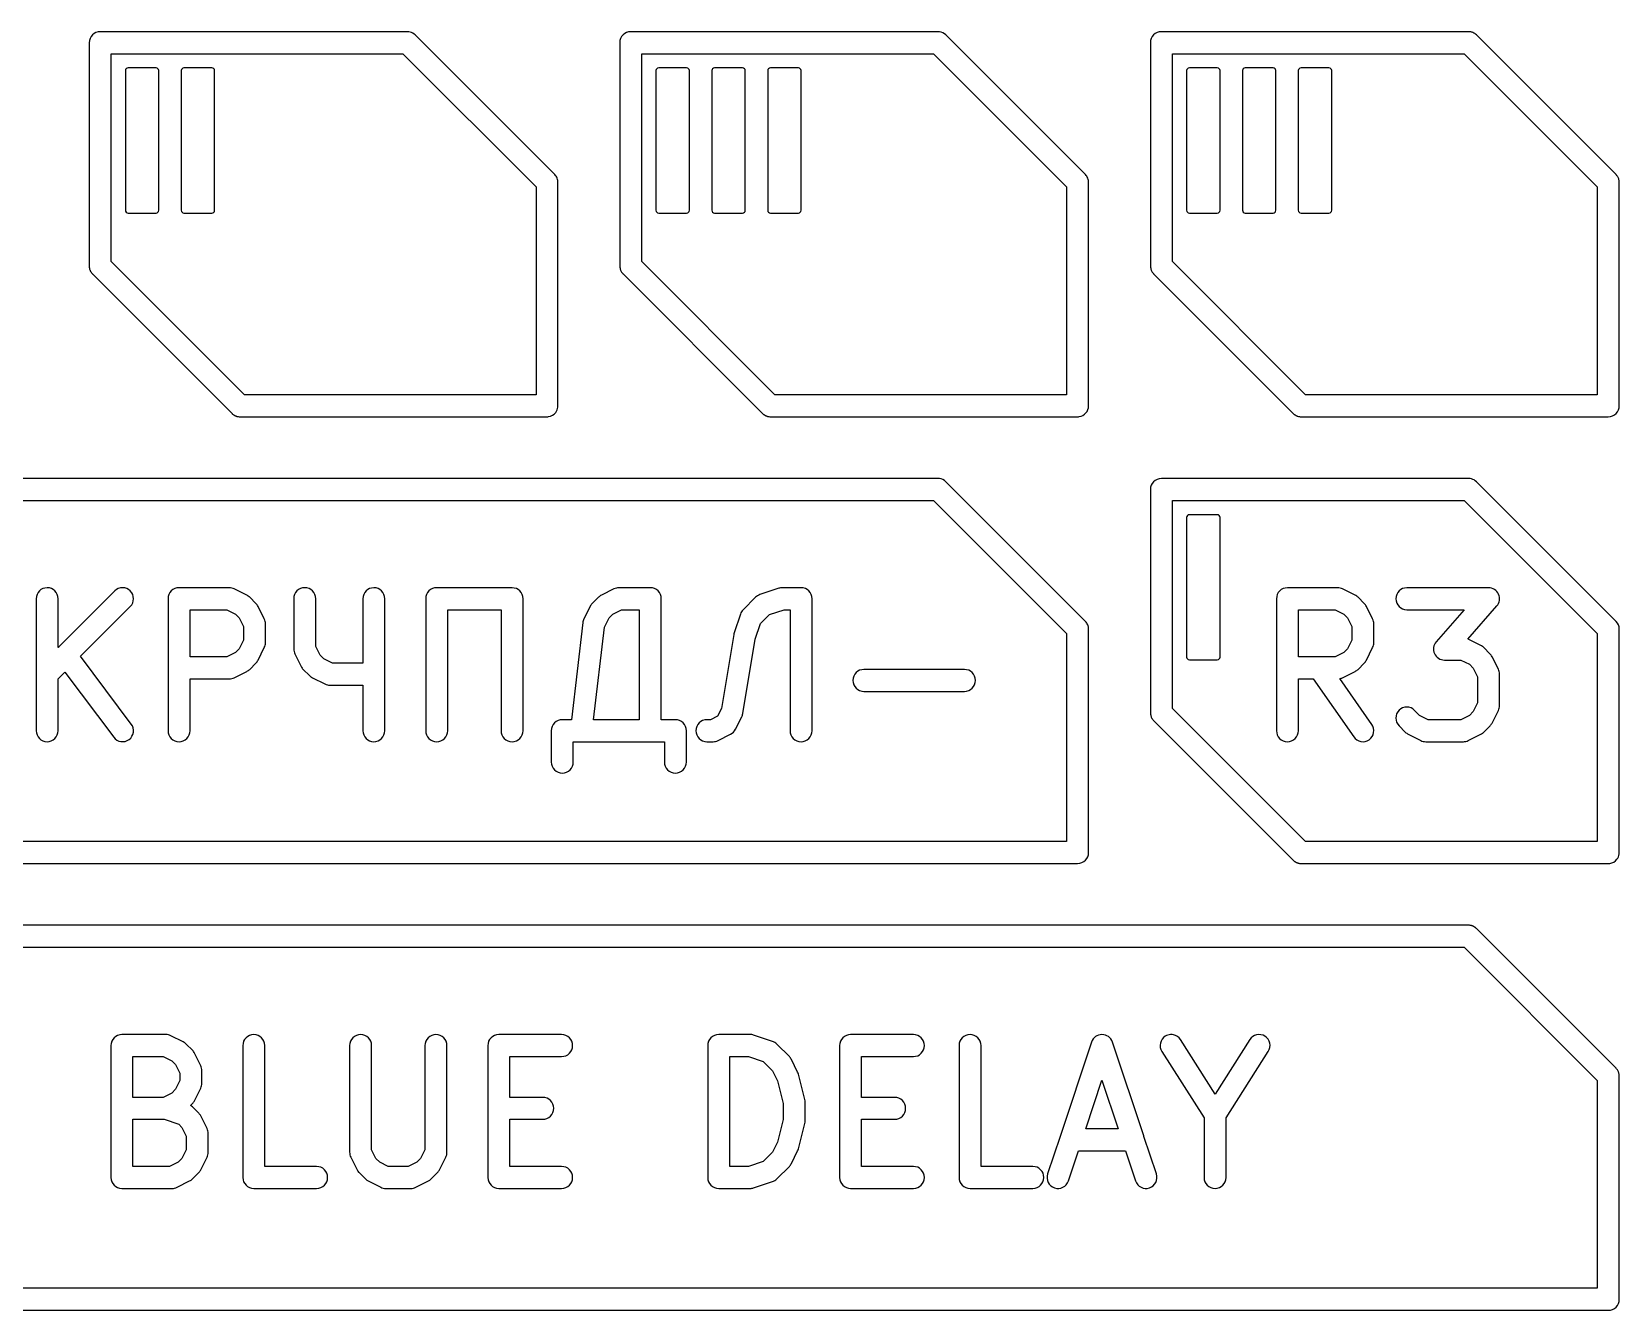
# Model space of a CAD drawing. Header units: millimetres. Extents: x 3 to 62, y 3 to 113.
# Drawn here: x 25.84 to 61.93, y 2.8 to 31.88 of the extents above; entities that cross this region are included whole.
import ezdxf

# ---------------------------------------------------------------- set-up
doc = ezdxf.new("R2010")
doc.units = ezdxf.units.MM
doc.layers.add('Layer_1', color=7, linetype='CONTINUOUS')

msp = doc.modelspace()

# ---------------------------------------------------------------- linework, layer by layer
at = {"layer": 'Layer_1', "color": 7}
for points in [[(34.375331, 31.877388), (27.390763, 31.877388), (27.390763, 31.877388)], [(37.727571, 28.629528), (34.552575, 31.804524)], [(46.440739, 31.877388), (39.456144, 31.877388), (39.455642, 31.877388), (39.455642, 31.877388)], [(49.79245, 28.629528), (46.617454, 31.804524)], [(58.505618, 31.877388), (51.521023, 31.877388), (51.520521, 31.877388), (51.520521, 31.877388)], [(58.538691, 31.875319), (58.538161, 31.875319)], [(58.570732, 31.86912), (58.570202, 31.86912)], [(58.601741, 31.858266), (58.601212, 31.858782)], [(61.857858, 28.62901), (61.857355, 28.629528), (58.682862, 31.804006), (58.682359, 31.804524)], [(27.140653, 31.627272), (27.140653, 26.547485)], [(39.205531, 31.627272), (39.205531, 26.547485)], [(51.27041, 31.627272), (51.27041, 26.547485)], [(28.660629, 31.055244), (28.025524, 31.055244)], [(29.930839, 31.055244), (29.295734, 31.055244)], [(40.725508, 31.055244), (40.090932, 31.055244)], [(41.995718, 31.055244), (41.360613, 31.055244)], [(43.265928, 31.055244), (42.630823, 31.055244)], [(52.790916, 31.055244), (52.155811, 31.055244)], [(54.060597, 31.055244), (53.425492, 31.055244)], [(55.330807, 31.055244), (54.695702, 31.055244)], [(27.963506, 30.992715), (27.963506, 27.817719)], [(28.72315, 27.817719), (28.72315, 30.992715)], [(29.233213, 30.992715), (29.233213, 27.817719)], [(29.99336, 27.817719), (29.99336, 30.992715)], [(40.028411, 30.992715), (40.028411, 27.817719)], [(40.788055, 27.817719), (40.788055, 30.992715)], [(41.298092, 30.992715), (41.298092, 27.817719)], [(42.058239, 27.817719), (42.058239, 30.992715)], [(42.568302, 30.992715), (42.568302, 27.817719)], [(43.328449, 27.817719), (43.328449, 30.992715)], [(52.09329, 30.992715), (52.09329, 27.817719)], [(52.853437, 27.817719), (52.853437, 30.992715)], [(53.363474, 30.992715), (53.363474, 27.817719)], [(54.123118, 27.817719), (54.123118, 30.992715)], [(54.633181, 30.992715), (54.633181, 27.817719)], [(55.393328, 27.817719), (55.393328, 30.992715)], [(61.88421, 28.597487), (61.879554, 28.604205), (61.879051, 28.604724)], [(37.800437, 23.372489), (37.800437, 28.43574)], [(49.865316, 23.372489), (49.865316, 28.435224)], [(61.930724, 23.372489), (61.930724, 28.446593)], [(28.025524, 27.75519), (28.660629, 27.75519)], [(29.295734, 27.75519), (29.930839, 27.75519)], [(40.090932, 27.75519), (40.725508, 27.75519)], [(41.360613, 27.75519), (41.995718, 27.75519)], [(42.630823, 27.75519), (43.265928, 27.75519)], [(52.155811, 27.75519), (52.790916, 27.75519)], [(53.425492, 27.75519), (54.060597, 27.75519)], [(54.695702, 27.75519), (55.330807, 27.75519)], [(27.149939, 26.480823), (27.150469, 26.479273)], [(27.173196, 26.425531), (27.17526, 26.421914)], [(27.192326, 26.396591), (27.192828, 26.39504)], [(27.214021, 26.370754), (30.381794, 23.202992), (30.389017, 23.195758), (30.395738, 23.189556)], [(39.214818, 26.480823), (39.215348, 26.479273)], [(39.238075, 26.425531), (39.240139, 26.421914)], [(39.257205, 26.396591), (39.257707, 26.39504)], [(39.2789, 26.370754), (42.446673, 23.202992), (42.453896, 23.195758), (42.460617, 23.189556)], [(51.279697, 26.480823), (51.280226, 26.479273)], [(51.302954, 26.425531), (51.305018, 26.421914)], [(51.322084, 26.396591), (51.322586, 26.39504)], [(51.339123, 26.375922), (51.343779, 26.370754)], [(51.351029, 26.363518), (54.518775, 23.195758), (54.525496, 23.189556)], [(30.565759, 23.122376), (37.550327, 23.122376)], [(42.630638, 23.122376), (49.615735, 23.122376)], [(54.695517, 23.122376), (61.680614, 23.122376)], [(46.440739, 21.717298), (46.44021, 21.717298), (15.325884, 21.717298), (15.325355, 21.717298), (15.325355, 21.717298)], [(58.505618, 21.717298), (51.521023, 21.717298), (51.520521, 21.717298), (51.520521, 21.717298)], [(49.79245, 18.468919), (49.79245, 18.469435), (46.617454, 21.643915), (46.617454, 21.644431)], [(51.27041, 21.467701), (51.27041, 16.387395)], [(61.857355, 18.469435), (58.682359, 21.644431)], [(52.09329, 20.832625), (52.09329, 17.657629)], [(52.790916, 20.895153), (52.155811, 20.895153)], [(52.853437, 17.657629), (52.853437, 20.832625)], [(27.722523, 19.159833), (26.445593, 17.88291)], [(30.328216, 19.23272), (29.185138, 19.232723)], [(30.725091, 19.063739), (30.439844, 19.206368)], [(32.042661, 19.232696), (32.042158, 19.232696), (32.042158, 19.232696)], [(36.756763, 19.232723), (35.042159, 19.232723)], [(39.07324, 19.206341), (38.787464, 19.063715)], [(39.89903, 19.232696), (39.184841, 19.232696), (39.184841, 19.232696)], [(42.820476, 19.220314), (42.391561, 19.077169)], [(43.328026, 19.232712), (42.899031, 19.232723)], [(55.529059, 19.232696), (54.385981, 19.232696), (54.385981, 19.232696)], [(55.926436, 19.063715), (55.640687, 19.206341)], [(58.958002, 19.2328), (57.100709, 19.232723)], [(25.935027, 18.983099), (25.935027, 17.280881)], [(26.434745, 17.872573), (26.434745, 18.983099)], [(28.099237, 16.133149), (26.94375, 17.67362), (28.07598, 18.806366)], [(28.935028, 18.983129), (28.935028, 17.411648), (28.935028, 15.982797)], [(30.93337, 18.874089), (30.790205, 19.016715)], [(31.123024, 18.523204), (30.980387, 18.808975)], [(31.792022, 18.983099), (31.792022, 17.840019)], [(33.363512, 18.983099), (33.363512, 17.51859), (32.67311, 17.51859), (32.476233, 17.616777), (32.390958, 17.70256), (32.292771, 17.898928), (32.292771, 18.983099)], [(33.86323, 15.982771), (33.86323, 17.261759), (33.863733, 17.268477), (33.86323, 17.275714), (33.86323, 18.983099)], [(34.792022, 18.983129), (34.792022, 15.982797)], [(37.006371, 15.982797), (37.006371, 18.983129)], [(38.532697, 18.808951), (38.389558, 18.52318)], [(38.72235, 19.016688), (38.579211, 18.873546)], [(40.470556, 16.232884), (40.14914, 16.232884), (40.14914, 18.983099)], [(42.293903, 19.016709), (42.008127, 18.731455)], [(43.578136, 15.982786), (43.578136, 18.983118)], [(54.136374, 18.983099), (54.136374, 17.411622), (54.136374, 15.982771)], [(56.13469, 18.873546), (55.992079, 19.016688)], [(56.32384, 18.52318), (56.181203, 18.808951)], [(58.487732, 18.066465), (59.146094, 18.818357)], [(31.149482, 17.982671), (31.149482, 18.411584)], [(35.29227, 15.982797), (35.29227, 18.733013), (36.506653, 18.733013), (36.506653, 15.982797)], [(38.365269, 18.440498), (38.105342, 16.232884), (37.899153, 16.232884)], [(41.94767, 18.63327), (41.805033, 18.204874)], [(42.00302, 16.370361), (42.285701, 18.065346), (42.40352, 18.419329), (42.606084, 18.621899), (42.939935, 18.733002), (43.077889, 18.733002), (43.077889, 15.982786)], [(56.350722, 17.982645), (56.350722, 18.411558)], [(57.100709, 18.733013), (58.407087, 18.733013), (57.769918, 18.004894)], [(41.795773, 18.166633), (41.516214, 16.489735), (41.427341, 16.311967), (41.2692, 16.232902), (41.184983, 16.232902)], [(49.863252, 18.324227), (49.86275, 18.326809)], [(49.865316, 13.212399), (49.865316, 18.279785)], [(58.783827, 17.920674), (58.498051, 18.063819)], [(61.930724, 13.212399), (61.930724, 18.292705)], [(30.980387, 17.585278), (31.123024, 17.871049)], [(31.818903, 17.728397), (31.96154, 17.442626)], [(56.181203, 17.585255), (56.32384, 17.871025)], [(58.991551, 17.73154), (58.848941, 17.874166)], [(30.439844, 17.187888), (30.72562, 17.33103)], [(30.790205, 17.377541), (30.93337, 17.520167)], [(32.008556, 17.377515), (32.151696, 17.234373)], [(47.042427, 17.375475), (44.756271, 17.375475)], [(52.155811, 17.5951), (52.790916, 17.5951)], [(55.641189, 17.187861), (55.926965, 17.331006)], [(55.99155, 17.377515), (56.13469, 17.520141)], [(57.958037, 17.589932), (58.327527, 17.589932), (58.5239, 17.491748), (58.609678, 17.406481), (58.707865, 17.209594), (58.707865, 16.613248), (58.609678, 16.41688), (58.5239, 16.331097), (58.327527, 16.23291), (57.588547, 16.23291), (57.39167, 16.331097), (57.277979, 16.445301)], [(59.181733, 17.380655), (59.038594, 17.66591)], [(25.935027, 17.256076), (25.935027, 15.982771)], [(26.434745, 15.982771), (26.434745, 17.164607), (26.586669, 17.316536), (27.699267, 15.832908)], [(29.435249, 15.982797), (29.435249, 17.161535), (30.328216, 17.161535)], [(32.21681, 17.187861), (32.502057, 17.045235)], [(32.613684, 17.01888), (33.363512, 17.01888), (33.363512, 15.982771)], [(54.636091, 15.982771), (54.636091, 17.161506), (54.969916, 17.161506), (55.895454, 15.839626)], [(56.30524, 16.126431), (55.577636, 17.166158)], [(59.208191, 16.554352), (59.208191, 17.26852)], [(44.756271, 16.875765), (47.042427, 16.875765)], [(41.83763, 16.013793), (41.980266, 16.299564)], [(51.279697, 16.320733), (51.280226, 16.319183)], [(51.302954, 16.26544), (51.305018, 16.261821)], [(59.038594, 16.156959), (59.181733, 16.44273)], [(37.649043, 15.982771), (37.649043, 15.268603)], [(40.720666, 15.268603), (40.720666, 15.982771)], [(41.439723, 15.759029), (41.725499, 15.902171)], [(51.322084, 16.2365), (51.322586, 16.23495)], [(51.339123, 16.216347), (51.343779, 16.210661)], [(51.351029, 16.203427), (54.511552, 13.042902), (54.518775, 13.035665), (54.525496, 13.029466)], [(56.923994, 16.091848), (57.066604, 15.949221)], [(57.131718, 15.902194), (57.417494, 15.759052)], [(58.498051, 15.759052), (58.783827, 15.902194)], [(58.848941, 15.948705), (58.99208, 16.091848)], [(38.149263, 15.268603), (38.149263, 15.732655), (39.89903, 15.732655), (39.899533, 15.732655), (40.220445, 15.732655), (40.220445, 15.268603)], [(41.184983, 15.732676), (41.328122, 15.732676)], [(57.529624, 15.7327), (58.386423, 15.7327)], [(18.500351, 12.962286), (18.50551, 12.962286), (49.615735, 12.962286)], [(54.695517, 12.962286), (61.680614, 12.962286)], [(58.505618, 11.557723), (3.261005, 11.557723), (3.260476, 11.557723), (3.260476, 11.557723)], [(58.602773, 11.538086), (58.594491, 11.541187)], [(61.850106, 8.316581), (58.692175, 11.474522), (58.690112, 11.477107)], [(28.883355, 9.073148), (27.883416, 9.073151)], [(29.281261, 8.903651), (28.995485, 9.046796)], [(33.312633, 9.073151), (33.312527, 9.073151)], [(37.883119, 9.073122), (36.454794, 9.073122), (36.454794, 9.073122)], [(42.169364, 9.073148), (41.455175, 9.073151)], [(42.676808, 8.917611), (42.248421, 9.060237)], [(45.883659, 9.073122), (44.454805, 9.073122), (44.454805, 9.073122)], [(27.633306, 8.823036), (27.633306, 7.394703), (27.633306, 5.822707)], [(29.489012, 8.714001), (29.345872, 8.857143)], [(30.633624, 8.823036), (30.633624, 5.822707)], [(32.312086, 6.07282), (31.133342, 6.07282), (31.133342, 8.823036)], [(33.062417, 8.823036), (33.062417, 6.394248)], [(34.776624, 8.823036), (34.776624, 6.453676), (34.677934, 6.256789), (34.592659, 6.171006), (34.396286, 6.07282), (33.942579, 6.07282), (33.746205, 6.171006), (33.660427, 6.256789), (33.562241, 6.453676), (33.562241, 8.823036)], [(35.276871, 6.394248), (35.276871, 8.823036)], [(36.204684, 8.823009), (36.204684, 7.394674), (36.204684, 5.82268)], [(41.205065, 8.823036), (41.205065, 5.822707)], [(43.06077, 8.571377), (42.774994, 8.857148)], [(44.204695, 8.823009), (44.204695, 7.394674), (44.204695, 5.82268)], [(46.919449, 8.823036), (46.919449, 5.822707)], [(48.597884, 6.07282), (47.419167, 6.07282), (47.419167, 8.823036)], [(49.931991, 8.902074), (49.216267, 6.753888), (48.932052, 5.901743)], [(51.118487, 6.765773), (50.406388, 8.902074)], [(51.529834, 8.688651), (52.490482, 7.178668), (52.490482, 5.82268)], [(53.529685, 8.957367), (52.740592, 7.716618), (51.9515, 8.957367)], [(52.990703, 5.82268), (52.990703, 7.178668), (53.951377, 8.688651)], [(29.678665, 8.363116), (29.536028, 8.648887)], [(37.454733, 7.644271), (36.704905, 7.644271), (36.704905, 8.572896), (37.883119, 8.572896)], [(43.249894, 8.220495), (43.107284, 8.506266)], [(45.454744, 7.644271), (44.704916, 7.644271), (44.704916, 8.572896), (45.883659, 8.572896)], [(29.705123, 7.965726), (29.705123, 8.251497)], [(43.411581, 7.597797), (43.268944, 8.169336)], [(61.92194, 8.199276), (61.921411, 8.200826)], [(61.930724, 3.052308), (61.930724, 8.132611)], [(29.536028, 7.568335), (29.678665, 7.854106)], [(29.442498, 7.457232), (29.489012, 7.503221)], [(29.631622, 7.285663), (29.489012, 7.428292)], [(29.821804, 6.934781), (29.678665, 7.220549)], [(43.419254, 7.108937), (43.419254, 7.537334)], [(37.883119, 6.072793), (36.704905, 6.072793), (36.704905, 7.144561), (37.454733, 7.144561)], [(43.268944, 6.476417), (43.411581, 7.047959)], [(45.883659, 6.072793), (44.704916, 6.072793), (44.704916, 7.144561), (45.454744, 7.144561)], [(29.848263, 6.394246), (29.848263, 6.823158)], [(51.406327, 5.901743), (51.123646, 6.750271), (51.122614, 6.753888)], [(29.678665, 5.996853), (29.821804, 6.282623)], [(33.088875, 6.282626), (33.231512, 5.996855)], [(35.107352, 5.996855), (35.249989, 6.282626)], [(43.107284, 6.139489), (43.249894, 6.425257)], [(49.40645, 5.743615), (49.635367, 6.429877), (50.703012, 6.429877), (50.931929, 5.743615)], [(29.489012, 5.789115), (29.632151, 5.932257)], [(33.278528, 5.931744), (33.421165, 5.789118)], [(34.917726, 5.789118), (35.060336, 5.93226)], [(42.774994, 5.789123), (43.06077, 6.074894)], [(27.883416, 5.57311), (29.026494, 5.57311)], [(29.138122, 5.599462), (29.423898, 5.742088)], [(30.883761, 5.57311), (32.312086, 5.57311)], [(33.486279, 5.742091), (33.772055, 5.599465)], [(33.883656, 5.573112), (34.455208, 5.573112)], [(34.566836, 5.599465), (34.852612, 5.742091)], [(36.454794, 5.573083), (37.883119, 5.573083)], [(41.455175, 5.57311), (42.169364, 5.57311)], [(42.248421, 5.585519), (42.676808, 5.728661)], [(44.454805, 5.573083), (45.883659, 5.573083)], [(47.16903, 5.57311), (48.597884, 5.57311)], [(6.448383, 2.802711), (61.680614, 2.802711)]]:
    msp.add_lwpolyline(points, dxfattribs=at)
for points in [[(27.640344, 31.377675), (34.271455, 31.377675), (37.300746, 28.348409), (37.300746, 23.622605), (30.669105, 23.622605), (27.640344, 26.651355), (27.640344, 31.377675)], [(39.705752, 31.377675), (46.336864, 31.377675), (49.365625, 28.348925), (49.365625, 23.622605), (42.733984, 23.622605), (39.705752, 26.650839), (39.705752, 31.377675)], [(51.770631, 31.377675), (58.401743, 31.377675), (61.430503, 28.348925), (61.430503, 23.622605), (54.798863, 23.622605), (51.770631, 26.650839), (51.770631, 31.377675)], [(15.575465, 21.217585), (46.337393, 21.217585), (49.365625, 18.18935), (49.365625, 13.462514), (18.604226, 13.462514), (15.575465, 16.491265), (15.575465, 21.217585)], [(51.770631, 21.217585), (58.402272, 21.217585), (61.430503, 18.18935), (61.430503, 13.462514), (54.798863, 13.462514), (51.770631, 16.490749), (51.770631, 21.217585)], [(27.899265, 19.233212)], [(29.435249, 18.733013), (30.268791, 18.733013), (30.465694, 18.634829), (30.550942, 18.549046), (30.649129, 18.352675), (30.649129, 18.042099), (30.550942, 17.845213), (30.465694, 17.759948), (30.268791, 17.661245), (29.435249, 17.661245)], [(39.243764, 18.732986), (39.64892, 18.732986), (39.64892, 16.232884), (38.609188, 16.232884), (38.856705, 18.338694), (38.961612, 18.549019), (39.04739, 18.6348), (39.243764, 18.732986)], [(54.636091, 18.732986), (55.470136, 18.732986), (55.667039, 18.6348), (55.752288, 18.549019), (55.850474, 18.352648), (55.850474, 18.042073), (55.752288, 17.845186), (55.667039, 17.759919), (55.470136, 17.661219), (55.111521, 17.661219), (55.089798, 17.661219), (54.636091, 17.661219), (54.636091, 18.732986)], [(3.510586, 11.057495), (58.402272, 11.057495), (61.430503, 8.02926), (61.430503, 3.302421), (6.539347, 3.302421), (3.510586, 6.331174), (3.510586, 11.057495)], [(30.883761, 9.073151)], [(47.16903, 9.073151)], [(50.16919, 9.072606)], [(51.729806, 9.072606)], [(28.133527, 8.572923), (28.824459, 8.572923), (29.021335, 8.474738), (29.10661, 8.388955), (29.204797, 8.192584), (29.204797, 8.024638), (29.10661, 7.828267), (29.021335, 7.742484), (28.824459, 7.6443), (28.133527, 7.6443)], [(41.704782, 8.572923), (42.128539, 8.572923), (42.462866, 8.461819), (42.678369, 8.246329), (42.790499, 8.021537), (42.919166, 7.506322), (42.919166, 7.13942), (42.790499, 6.624208), (42.678369, 6.399416), (42.462866, 6.184442), (42.128539, 6.07282), (41.704782, 6.07282)], [(50.16919, 8.032361), (50.536589, 6.930103), (49.801763, 6.930103), (50.16919, 8.032361)], [(28.133527, 7.144587), (28.843059, 7.144587), (29.177386, 7.032967), (29.249749, 6.96062), (29.347936, 6.763733), (29.347936, 6.453676), (29.249749, 6.256789), (29.163972, 6.171006), (28.967598, 6.07282), (28.133527, 6.07282)]]:
    msp.add_lwpolyline(points, close=True, dxfattribs=at)
for points in [[(27.213874, 31.804163), (27.166962, 31.757251), (27.140622, 31.693616), (27.140653, 31.627272)], [(27.390763, 31.877388), (27.324419, 31.877417), (27.260785, 31.851075), (27.213874, 31.804163)], [(34.440445, 31.86912), (34.419198, 31.874725), (34.397304, 31.877505), (34.375331, 31.877388)], [(34.552575, 31.804524), (34.521515, 31.835524), (34.482843, 31.857802), (34.440445, 31.86912)], [(39.278753, 31.804163), (39.231841, 31.757251), (39.205501, 31.693616), (39.205531, 31.627272)], [(39.455642, 31.877388), (39.389298, 31.877417), (39.325664, 31.851075), (39.278753, 31.804163)], [(46.473283, 31.875319), (46.462491, 31.876716), (46.45162, 31.877407), (46.440739, 31.877388)], [(46.617454, 31.804524), (46.578492, 31.843338), (46.527818, 31.868221), (46.473283, 31.875319)], [(51.343632, 31.804163), (51.29672, 31.757251), (51.27038, 31.693616), (51.27041, 31.627272)], [(51.520521, 31.877388), (51.454177, 31.877417), (51.390543, 31.851075), (51.343632, 31.804163)], [(58.538161, 31.875319), (58.52737, 31.876716), (58.516499, 31.877407), (58.505618, 31.877388)], [(58.570202, 31.86912), (58.559842, 31.871859), (58.549317, 31.87393), (58.538691, 31.875319)], [(58.601212, 31.858782), (58.591284, 31.862879), (58.581103, 31.866332), (58.570732, 31.86912)], [(58.682359, 31.804524), (58.659248, 31.827524), (58.631861, 31.845781), (58.601741, 31.858266)], [(28.025524, 31.055244), (27.991181, 31.054979), (27.963479, 31.027055), (27.963506, 30.992715)], [(28.72315, 30.992715), (28.72315, 31.027251), (28.695157, 31.055252), (28.660629, 31.055244)], [(29.295734, 31.055244), (29.261206, 31.055252), (29.233213, 31.027251), (29.233213, 30.992715)], [(29.99336, 30.992715), (29.99336, 31.027251), (29.965367, 31.055252), (29.930839, 31.055244)], [(40.090932, 31.055244), (40.056404, 31.055252), (40.028411, 31.027251), (40.028411, 30.992715)], [(40.788055, 30.992715), (40.788055, 31.027262), (40.760062, 31.055268), (40.725508, 31.055244)], [(41.360613, 31.055244), (41.326085, 31.055252), (41.298092, 31.027251), (41.298092, 30.992715)], [(42.058239, 30.992715), (42.058239, 31.027251), (42.030246, 31.055252), (41.995718, 31.055244)], [(42.630823, 31.055244), (42.596295, 31.055252), (42.568302, 31.027251), (42.568302, 30.992715)], [(43.328449, 30.992715), (43.328449, 31.027251), (43.300456, 31.055252), (43.265928, 31.055244)], [(52.155811, 31.055244), (52.121283, 31.055252), (52.09329, 31.027251), (52.09329, 30.992715)], [(52.853437, 30.992715), (52.853437, 31.027251), (52.825444, 31.055252), (52.790916, 31.055244)], [(53.425492, 31.055244), (53.391149, 31.054979), (53.363447, 31.027055), (53.363474, 30.992715)], [(54.123118, 30.992715), (54.123118, 31.027251), (54.095125, 31.055252), (54.060597, 31.055244)], [(54.695702, 31.055244), (54.661174, 31.055252), (54.633181, 31.027251), (54.633181, 30.992715)], [(55.393328, 30.992715), (55.393328, 31.027251), (55.365335, 31.055252), (55.330807, 31.055244)], [(37.781837, 28.547878), (37.769314, 28.57841), (37.750871, 28.60616), (37.727571, 28.629528)], [(37.800437, 28.43574), (37.80293, 28.474052), (37.796565, 28.512423), (37.781837, 28.547878)], [(49.846213, 28.548394), (49.83378, 28.5787), (49.815513, 28.606267), (49.79245, 28.629528)], [(49.865316, 28.435224), (49.867811, 28.473918), (49.861271, 28.512663), (49.846213, 28.548394)], [(61.868706, 28.616609), (61.865227, 28.620861), (61.861609, 28.624996), (61.857858, 28.62901)], [(61.879051, 28.604724), (61.875728, 28.608793), (61.872278, 28.612757), (61.868706, 28.616609)], [(61.89818, 28.575784), (61.893901, 28.583254), (61.889238, 28.590498), (61.88421, 28.597487)], [(61.913156, 28.545812), (61.90884, 28.556126), (61.903837, 28.566139), (61.89818, 28.575784)], [(61.922443, 28.516872), (61.919937, 28.526698), (61.916835, 28.536362), (61.913156, 28.545812)], [(61.926597, 28.496202), (61.925503, 28.503147), (61.924117, 28.510043), (61.922443, 28.516872)], [(61.929163, 28.480182), (61.928481, 28.485548), (61.927625, 28.490891), (61.926597, 28.496202)], [(61.929692, 28.467262), (61.929627, 28.471573), (61.929451, 28.475881), (61.929163, 28.480182)], [(61.930724, 28.446593), (61.930666, 28.453494), (61.930321, 28.46039), (61.929692, 28.467262)], [(27.963506, 27.817719), (27.963479, 27.783379), (27.991181, 27.755457), (28.025524, 27.75519)], [(28.660629, 27.75519), (28.695157, 27.755182), (28.72315, 27.783183), (28.72315, 27.817719)], [(29.233213, 27.817719), (29.233213, 27.783183), (29.261206, 27.755182), (29.295734, 27.75519)], [(29.930839, 27.75519), (29.965367, 27.755182), (29.99336, 27.783183), (29.99336, 27.817719)], [(40.028411, 27.817719), (40.028411, 27.783183), (40.056404, 27.755182), (40.090932, 27.75519)], [(40.725508, 27.75519), (40.760062, 27.755166), (40.788055, 27.783172), (40.788055, 27.817719)], [(41.298092, 27.817719), (41.298092, 27.783183), (41.326085, 27.755182), (41.360613, 27.75519)], [(41.995718, 27.75519), (42.030246, 27.755182), (42.058239, 27.783183), (42.058239, 27.817719)], [(42.568302, 27.817719), (42.568302, 27.783183), (42.596295, 27.755182), (42.630823, 27.75519)], [(43.265928, 27.75519), (43.300456, 27.755182), (43.328449, 27.783183), (43.328449, 27.817719)], [(52.09329, 27.817719), (52.09329, 27.783183), (52.121283, 27.755182), (52.155811, 27.75519)], [(52.790916, 27.75519), (52.825444, 27.755182), (52.853437, 27.783183), (52.853437, 27.817719)], [(53.363474, 27.817719), (53.363447, 27.783379), (53.391149, 27.755457), (53.425492, 27.75519)], [(54.060597, 27.75519), (54.095125, 27.755182), (54.123118, 27.783183), (54.123118, 27.817719)], [(54.633181, 27.817719), (54.633181, 27.783183), (54.661174, 27.755182), (54.695702, 27.75519)], [(55.330807, 27.75519), (55.365335, 27.755182), (55.393328, 27.783183), (55.393328, 27.817719)], [(27.140653, 26.547485), (27.141019, 26.530611), (27.143093, 26.513816), (27.146844, 26.49736)], [(27.146844, 26.49736), (27.14769, 26.491815), (27.148722, 26.486299), (27.149939, 26.480823)], [(27.150469, 26.479273), (27.153206, 26.469961), (27.156484, 26.460817), (27.160285, 26.451886)], [(27.160285, 26.451886), (27.164069, 26.442856), (27.16838, 26.434055), (27.173196, 26.425531)], [(27.17526, 26.421914), (27.180427, 26.413133), (27.186126, 26.404676), (27.192326, 26.396591)], [(27.192828, 26.39504), (27.197408, 26.389319), (27.202237, 26.383801), (27.207301, 26.378504)], [(27.207301, 26.378504), (27.209488, 26.375875), (27.211728, 26.373291), (27.214021, 26.370754)], [(39.205531, 26.547485), (39.205898, 26.530611), (39.207972, 26.513816), (39.211723, 26.49736)], [(39.211723, 26.49736), (39.212569, 26.491815), (39.213601, 26.486299), (39.214818, 26.480823)], [(39.215348, 26.479273), (39.218085, 26.469961), (39.221363, 26.460817), (39.225164, 26.451886)], [(39.225164, 26.451886), (39.228948, 26.442856), (39.233259, 26.434055), (39.238075, 26.425531)], [(39.240139, 26.421914), (39.245306, 26.413133), (39.251005, 26.404676), (39.257205, 26.396591)], [(39.257707, 26.39504), (39.262287, 26.389319), (39.267116, 26.383801), (39.27218, 26.378504)], [(39.27218, 26.378504), (39.274367, 26.375875), (39.276607, 26.373291), (39.2789, 26.370754)], [(51.27041, 26.547485), (51.270777, 26.530611), (51.272851, 26.513816), (51.276602, 26.49736)], [(51.276602, 26.49736), (51.277448, 26.491815), (51.27848, 26.486299), (51.279697, 26.480823)], [(51.280226, 26.479273), (51.282964, 26.469961), (51.286242, 26.460817), (51.290043, 26.451886)], [(51.290043, 26.451886), (51.293827, 26.442856), (51.298138, 26.434055), (51.302954, 26.425531)], [(51.305018, 26.421914), (51.310185, 26.413133), (51.315884, 26.404676), (51.322084, 26.396591)], [(51.322586, 26.39504), (51.327772, 26.388393), (51.333292, 26.382012), (51.339123, 26.375922)], [(51.343779, 26.370754), (51.346146, 26.368293), (51.348563, 26.36588), (51.351029, 26.363518)], [(30.395738, 23.189556), (30.40072, 23.184868), (30.405892, 23.180385), (30.411242, 23.176121)], [(30.411242, 23.176121), (30.415454, 23.173058), (30.41976, 23.170128), (30.424154, 23.167334)], [(30.424154, 23.167334), (30.428862, 23.163893), (30.433689, 23.160618), (30.438627, 23.157515)], [(30.438627, 23.157515), (30.444027, 23.154382), (30.449543, 23.151452), (30.455163, 23.148731)], [(30.455163, 23.148731), (30.459247, 23.146724), (30.463385, 23.144829), (30.467572, 23.143048)], [(30.467572, 23.143048), (30.472168, 23.141188), (30.476818, 23.139464), (30.481516, 23.137881)], [(30.481516, 23.137881), (30.487964, 23.135371), (30.494513, 23.13313), (30.501148, 23.131163)], [(30.501148, 23.131163), (30.511178, 23.128464), (30.521366, 23.126393), (30.531654, 23.124961)], [(30.531654, 23.124961), (30.54295, 23.123322), (30.554345, 23.122458), (30.565759, 23.122376)], [(37.550327, 23.122376), (37.561385, 23.122333), (37.572433, 23.123023), (37.5834, 23.124443)], [(37.5834, 23.124443), (37.649002, 23.133166), (37.708469, 23.167545), (37.748764, 23.220044)], [(37.748764, 23.220044), (37.755562, 23.228753), (37.761776, 23.237903), (37.767364, 23.247434)], [(37.767364, 23.247434), (37.789169, 23.285496), (37.800575, 23.328624), (37.800437, 23.372489)], [(42.460617, 23.189556), (42.465599, 23.184868), (42.470771, 23.180385), (42.476121, 23.176121)], [(42.476121, 23.176121), (42.480333, 23.173058), (42.484639, 23.170128), (42.489033, 23.167334)], [(42.489033, 23.167334), (42.493741, 23.163893), (42.498568, 23.160618), (42.503506, 23.157515)], [(42.503506, 23.157515), (42.508906, 23.154382), (42.514422, 23.151452), (42.520042, 23.148731)], [(42.520042, 23.148731), (42.524126, 23.146724), (42.528264, 23.144829), (42.532451, 23.143048)], [(42.532451, 23.143048), (42.537221, 23.141178), (42.542048, 23.139454), (42.546924, 23.137881)], [(42.546924, 23.137881), (42.553198, 23.135384), (42.559571, 23.133143), (42.566027, 23.131163)], [(42.566027, 23.131163), (42.576057, 23.128464), (42.586245, 23.126393), (42.596533, 23.124961)], [(42.596533, 23.124961), (42.607829, 23.123322), (42.619224, 23.122458), (42.630638, 23.122376)], [(49.615735, 23.122376), (49.626616, 23.122356), (49.637487, 23.123046), (49.648279, 23.124443)], [(49.648279, 23.124443), (49.772602, 23.140979), (49.865431, 23.247071), (49.865316, 23.372489)], [(54.525496, 23.189556), (54.530478, 23.184868), (54.53565, 23.180385), (54.541, 23.176121)], [(54.541, 23.176121), (54.545212, 23.173058), (54.549518, 23.170128), (54.553912, 23.167334)], [(54.553912, 23.167334), (54.55862, 23.163893), (54.563447, 23.160618), (54.568385, 23.157515)], [(54.568385, 23.157515), (54.573785, 23.154382), (54.579301, 23.151452), (54.584921, 23.148731)], [(54.584921, 23.148731), (54.589005, 23.146724), (54.593143, 23.144829), (54.59733, 23.143048)], [(54.59733, 23.143048), (54.601926, 23.141188), (54.606575, 23.139464), (54.611274, 23.137881)], [(54.611274, 23.137881), (54.627494, 23.13185), (54.644297, 23.127521), (54.661412, 23.124961)], [(54.661412, 23.124961), (54.672708, 23.123322), (54.684103, 23.122458), (54.695517, 23.122376)], [(61.680614, 23.122376), (61.746957, 23.122347), (61.810591, 23.148688), (61.857502, 23.1956)], [(61.857502, 23.1956), (61.904413, 23.242512), (61.930754, 23.306146), (61.930724, 23.372489)], [(46.473283, 21.715228), (46.462491, 21.716626), (46.45162, 21.717317), (46.440739, 21.717298)], [(46.617454, 21.644431), (46.578492, 21.683246), (46.527819, 21.70813), (46.473283, 21.715228)], [(51.520521, 21.717298), (51.382564, 21.717359), (51.270632, 21.605658), (51.27041, 21.467701)], [(58.570202, 21.709029), (58.549127, 21.714589), (58.527414, 21.717369), (58.505618, 21.717298)], [(58.682359, 21.644431), (58.651292, 21.675436), (58.61261, 21.697715), (58.570202, 21.709029)], [(52.155811, 20.895153), (52.121283, 20.895161), (52.09329, 20.867161), (52.09329, 20.832625)], [(52.853437, 20.832625), (52.853437, 20.867161), (52.825444, 20.895161), (52.790916, 20.895153)], [(26.184635, 19.232696), (26.046874, 19.232481), (25.935249, 19.12086), (25.935027, 18.983099)], [(26.434745, 18.983099), (26.434523, 19.121056), (26.322592, 19.232758), (26.184635, 19.232696)], [(27.899265, 19.233212), (27.832951, 19.233162), (27.769373, 19.206766), (27.722523, 19.159833)], [(28.07598, 19.159833), (28.029137, 19.206759), (27.96557, 19.233155), (27.899265, 19.233212)], [(28.07598, 18.806366), (28.173554, 18.903987), (28.173554, 19.062212), (28.07598, 19.159833)], [(29.185138, 19.232723), (29.047188, 19.232771), (28.935265, 19.121079), (28.935028, 18.983129)], [(30.439844, 19.206368), (30.405179, 19.223683), (30.366965, 19.232705), (30.328216, 19.23272)], [(32.042158, 19.232696), (31.904191, 19.232773), (31.792244, 19.121067), (31.792022, 18.983099)], [(32.292771, 18.983099), (32.29255, 19.121056), (32.180618, 19.232758), (32.042661, 19.232696)], [(33.61312, 19.232696), (33.475359, 19.232481), (33.363734, 19.12086), (33.363512, 18.983099)], [(33.86323, 18.983099), (33.863008, 19.121056), (33.751077, 19.232758), (33.61312, 19.232696)], [(35.042159, 19.232723), (34.904198, 19.232785), (34.79226, 19.121089), (34.792022, 18.983129)], [(37.006371, 18.983129), (37.006134, 19.120883), (36.894517, 19.232494), (36.756763, 19.232723)], [(39.184841, 19.232696), (39.146101, 19.232676), (39.107896, 19.223654), (39.07324, 19.206341)], [(40.14914, 18.983099), (40.148905, 19.121051), (40.036981, 19.232744), (39.89903, 19.232696)], [(42.899031, 19.232723), (42.872352, 19.232804), (42.845831, 19.228615), (42.820476, 19.220314)], [(43.578136, 18.983118), (43.577899, 19.121068), (43.465976, 19.23276), (43.328026, 19.232712)], [(54.385981, 19.232696), (54.248226, 19.232467), (54.136609, 19.120855), (54.136374, 18.983099)], [(55.640687, 19.206341), (55.606022, 19.223658), (55.567808, 19.23268), (55.529059, 19.232696)], [(57.100709, 19.232723), (56.962959, 19.232493), (56.85135, 19.120878), (56.851127, 18.983129)], [(59.18541, 19.086104), (59.144909, 19.175345), (59.056004, 19.232696), (58.958002, 19.2328)], [(30.790205, 19.016715), (30.771176, 19.035796), (30.749188, 19.051676), (30.725091, 19.063739)], [(30.980387, 18.808975), (30.968326, 18.833071), (30.952449, 18.855059), (30.93337, 18.874089)], [(38.579211, 18.873546), (38.560356, 18.854637), (38.544652, 18.832828), (38.532697, 18.808951)], [(38.787464, 19.063715), (38.763367, 19.051651), (38.741378, 19.035771), (38.72235, 19.016688)], [(42.391561, 19.077169), (42.354757, 19.064868), (42.321323, 19.044168), (42.293903, 19.016709)], [(55.992079, 19.016688), (55.972891, 19.035817), (55.950721, 19.0517), (55.926436, 19.063715)], [(56.181203, 18.808951), (56.169248, 18.832828), (56.153544, 18.854637), (56.13469, 18.873546)], [(56.851127, 18.983129), (56.851063, 18.845175), (56.962756, 18.733244), (57.100709, 18.733013)], [(59.146094, 18.818357), (59.210541, 18.892187), (59.225912, 18.996863), (59.18541, 19.086104)], [(31.149482, 18.411584), (31.149432, 18.450339), (31.140374, 18.488551), (31.123024, 18.523204)], [(38.389558, 18.52318), (38.376737, 18.497233), (38.368519, 18.469257), (38.365269, 18.440498)], [(42.008127, 18.731455), (41.9806, 18.703884), (41.959897, 18.670262), (41.94767, 18.63327)], [(49.846213, 18.388304), (49.833721, 18.418425), (49.815457, 18.445811), (49.79245, 18.468919)], [(56.350722, 18.411558), (56.350541, 18.450347), (56.341338, 18.488562), (56.32384, 18.52318)], [(61.930724, 18.292705), (61.930673, 18.359014), (61.904282, 18.422586), (61.857355, 18.469435)], [(41.805033, 18.204874), (41.800946, 18.19239), (41.79785, 18.179604), (41.795773, 18.166633)], [(49.857061, 18.3573), (49.854129, 18.367861), (49.850505, 18.378218), (49.846213, 18.388304)], [(49.86275, 18.326809), (49.861486, 18.337081), (49.859586, 18.347264), (49.857061, 18.3573)], [(49.865316, 18.296837), (49.86513, 18.305998), (49.864442, 18.315142), (49.863252, 18.324227)], [(49.865316, 18.279785), (49.86551, 18.285467), (49.86551, 18.291155), (49.865316, 18.296837)], [(58.498051, 18.063819), (58.49463, 18.064774), (58.49119, 18.065656), (58.487732, 18.066465)], [(26.445593, 17.88291), (26.441875, 17.879574), (26.438257, 17.876127), (26.434745, 17.872573)], [(31.123024, 17.871049), (31.140375, 17.905703), (31.149433, 17.943916), (31.149482, 17.982671)], [(31.792022, 17.840019), (31.792202, 17.80123), (31.801405, 17.763015), (31.818903, 17.728397)], [(56.32384, 17.871025), (56.341337, 17.905643), (56.350541, 17.943857), (56.350722, 17.982645)], [(57.769918, 18.004894), (57.705128, 17.931082), (57.689553, 17.826174), (57.730105, 17.736723)], [(57.730105, 17.736723), (57.770657, 17.647272), (57.859823, 17.589848), (57.958037, 17.589932)], [(58.848941, 17.874166), (58.829874, 17.893064), (58.807888, 17.908768), (58.783827, 17.920674)], [(59.038594, 17.66591), (59.026572, 17.690191), (59.010684, 17.712357), (58.991551, 17.73154)], [(30.72562, 17.33103), (30.749493, 17.342986), (30.771298, 17.358688), (30.790205, 17.377541)], [(30.93337, 17.520167), (30.952449, 17.539196), (30.968326, 17.561183), (30.980387, 17.585278)], [(31.96154, 17.442626), (31.973601, 17.41853), (31.989478, 17.396543), (32.008556, 17.377515)], [(44.756271, 17.375475), (44.61851, 17.375259), (44.506885, 17.263639), (44.506664, 17.125878)], [(47.292035, 17.125878), (47.291813, 17.263639), (47.180188, 17.375259), (47.042427, 17.375475)], [(52.09329, 17.657629), (52.09329, 17.623093), (52.121283, 17.595092), (52.155811, 17.5951)], [(52.790916, 17.5951), (52.825444, 17.595092), (52.853437, 17.623093), (52.853437, 17.657629)], [(55.926965, 17.331006), (55.950839, 17.342961), (55.972643, 17.358663), (55.99155, 17.377515)], [(56.13469, 17.520141), (56.153589, 17.539207), (56.169295, 17.561193), (56.181203, 17.585255)], [(59.208191, 17.26852), (59.208222, 17.307448), (59.199162, 17.345846), (59.181733, 17.380655)], [(25.935027, 17.280881), (25.934617, 17.272618), (25.934617, 17.264339), (25.935027, 17.256076)], [(30.328216, 17.161535), (30.366965, 17.161551), (30.405179, 17.170572), (30.439844, 17.187888)], [(32.151696, 17.234373), (32.170763, 17.215474), (32.192749, 17.199769), (32.21681, 17.187861)], [(32.502057, 17.045235), (32.536721, 17.027919), (32.574935, 17.018897), (32.613684, 17.01888)], [(44.506664, 17.125878), (44.506601, 16.987915), (44.618309, 16.875981), (44.756271, 16.875765)], [(47.042427, 16.875765), (47.180389, 16.875981), (47.292098, 16.987915), (47.292035, 17.125878)], [(55.577636, 17.166158), (55.5997, 17.170501), (55.621077, 17.177802), (55.641189, 17.187861)], [(41.980266, 16.299564), (41.991338, 16.321897), (41.999007, 16.345759), (42.00302, 16.370361)], [(51.27041, 16.387395), (51.270777, 16.37052), (51.272851, 16.353726), (51.276602, 16.337269)], [(51.276602, 16.337269), (51.277448, 16.331724), (51.27848, 16.326209), (51.279697, 16.320733)], [(51.280226, 16.319183), (51.282964, 16.309871), (51.286242, 16.300726), (51.290043, 16.291796)], [(51.290043, 16.291796), (51.293827, 16.282765), (51.298138, 16.273965), (51.302954, 16.26544)], [(51.305018, 16.261821), (51.310185, 16.253041), (51.315884, 16.244585), (51.322084, 16.2365)], [(56.923994, 16.44583), (56.876978, 16.398929), (56.850555, 16.335249), (56.850555, 16.268839)], [(56.850555, 16.268839), (56.850555, 16.20243), (56.876978, 16.138749), (56.923994, 16.091848)], [(57.101096, 16.519006), (57.034686, 16.519105), (56.970965, 16.492777), (56.923994, 16.44583)], [(57.277979, 16.445301), (57.231148, 16.492388), (57.167506, 16.518907), (57.101096, 16.519006)], [(59.181733, 16.44273), (59.199084, 16.477384), (59.208142, 16.515597), (59.208191, 16.554352)], [(25.935027, 15.982771), (25.934963, 15.844807), (26.046672, 15.732871), (26.184635, 15.732655)], [(26.361524, 15.80588), (26.408435, 15.852792), (26.434776, 15.916427), (26.434745, 15.982771)], [(28.049125, 15.782783), (28.102292, 15.822555), (28.137453, 15.881844), (28.146854, 15.947572)], [(28.146854, 15.947572), (28.156255, 16.0133), (28.139123, 16.080068), (28.099237, 16.133149)], [(28.935028, 15.982797), (28.934998, 15.916454), (28.961339, 15.85282), (29.00825, 15.805908)], [(29.362026, 15.805908), (29.408938, 15.85282), (29.435279, 15.916454), (29.435249, 15.982797)], [(33.363512, 15.982771), (33.363448, 15.844807), (33.475157, 15.732871), (33.61312, 15.732655)], [(33.790009, 15.80588), (33.83692, 15.852792), (33.863261, 15.916427), (33.86323, 15.982771)], [(34.792022, 15.982797), (34.791992, 15.91645), (34.818337, 15.852811), (34.865254, 15.805899)], [(35.219047, 15.805908), (35.265959, 15.85282), (35.2923, 15.916454), (35.29227, 15.982797)], [(36.506653, 15.982797), (36.506622, 15.916454), (36.532963, 15.85282), (36.579875, 15.805908)], [(36.756763, 15.732684), (36.894725, 15.7329), (37.006433, 15.844835), (37.006371, 15.982797)], [(37.722272, 16.159652), (37.675362, 16.112742), (37.649019, 16.049111), (37.649043, 15.982771)], [(37.899153, 16.232884), (37.832812, 16.232906), (37.769182, 16.206563), (37.722272, 16.159652)], [(40.647437, 16.159652), (40.600527, 16.206563), (40.536897, 16.232906), (40.470556, 16.232884)], [(40.720666, 15.982771), (40.72069, 16.049111), (40.694346, 16.112742), (40.647437, 16.159652)], [(41.008077, 16.159687), (40.96116, 16.112775), (40.934816, 16.049137), (40.934846, 15.982789)], [(40.934846, 15.982789), (40.934816, 15.916442), (40.96116, 15.852803), (41.008077, 15.805891)], [(41.184983, 16.232902), (41.118635, 16.232939), (41.054994, 16.2066), (41.008077, 16.159687)], [(41.725499, 15.902171), (41.773974, 15.926259), (41.813321, 15.965429), (41.83763, 16.013793)], [(43.077889, 15.982786), (43.077859, 15.916439), (43.104203, 15.852801), (43.15112, 15.805888)], [(43.504914, 15.805897), (43.551825, 15.852809), (43.578166, 15.916444), (43.578136, 15.982786)], [(51.322586, 16.23495), (51.327786, 16.228478), (51.333305, 16.22227), (51.339123, 16.216347)], [(51.343779, 16.210661), (51.346146, 16.208201), (51.348563, 16.205789), (51.351029, 16.203427)], [(54.136374, 15.982771), (54.136309, 15.844807), (54.248018, 15.732871), (54.385981, 15.732655)], [(54.56287, 15.80588), (54.609782, 15.852792), (54.636122, 15.916427), (54.636091, 15.982771)], [(56.243751, 15.778131), (56.298113, 15.816149), (56.335136, 15.874213), (56.346669, 15.93954)], [(56.346669, 15.93954), (56.358202, 16.004866), (56.343298, 16.072098), (56.30524, 16.126431)], [(57.066604, 15.949221), (57.085632, 15.930139), (57.10762, 15.914259), (57.131718, 15.902194)], [(58.783827, 15.902194), (58.807888, 15.914102), (58.829874, 15.929807), (58.848941, 15.948705)], [(58.99208, 16.091848), (59.01098, 16.110913), (59.026685, 16.132899), (59.038594, 16.156959)], [(26.184635, 15.732655), (26.250978, 15.732625), (26.314613, 15.758968), (26.361524, 15.80588)], [(27.699267, 15.832908), (27.782062, 15.7225), (27.93866, 15.700064), (28.049125, 15.782783)], [(29.00825, 15.805908), (29.055161, 15.758996), (29.118795, 15.732655), (29.185138, 15.732684)], [(29.185138, 15.732684), (29.251481, 15.732655), (29.315115, 15.758996), (29.362026, 15.805908)], [(33.61312, 15.732655), (33.679463, 15.732625), (33.743098, 15.758968), (33.790009, 15.80588)], [(34.865254, 15.805899), (34.912171, 15.758986), (34.975812, 15.732648), (35.042159, 15.732684)], [(35.042159, 15.732684), (35.108502, 15.732655), (35.172136, 15.758996), (35.219047, 15.805908)], [(36.579875, 15.805908), (36.626786, 15.758996), (36.69042, 15.732655), (36.756763, 15.732684)], [(41.008077, 15.805891), (41.054994, 15.758978), (41.118635, 15.73264), (41.184983, 15.732676)], [(41.328122, 15.732676), (41.366862, 15.732696), (41.405067, 15.741717), (41.439723, 15.759029)], [(43.15112, 15.805888), (43.198037, 15.758976), (43.261678, 15.732637), (43.328026, 15.732673)], [(43.328026, 15.732673), (43.394369, 15.732644), (43.458003, 15.758986), (43.504914, 15.805897)], [(54.385981, 15.732655), (54.452324, 15.732625), (54.515959, 15.758968), (54.56287, 15.80588)], [(55.895454, 15.839626), (55.93347, 15.785264), (55.991534, 15.74824), (56.056859, 15.736706)], [(56.056859, 15.736706), (56.122185, 15.725172), (56.189417, 15.740074), (56.243751, 15.778131)], [(57.417494, 15.759052), (57.45231, 15.741661), (57.490706, 15.732637), (57.529624, 15.7327)], [(58.386423, 15.7327), (58.425172, 15.732715), (58.463386, 15.741737), (58.498051, 15.759052)], [(37.649043, 15.268603), (37.649012, 15.20226), (37.675353, 15.138626), (37.722265, 15.091714)], [(38.076041, 15.091714), (38.122952, 15.138626), (38.149293, 15.20226), (38.149263, 15.268603)], [(40.220445, 15.268603), (40.220415, 15.20226), (40.246756, 15.138626), (40.293668, 15.091714)], [(40.647444, 15.091714), (40.694355, 15.138626), (40.720696, 15.20226), (40.720666, 15.268603)], [(37.722265, 15.091714), (37.769176, 15.044802), (37.83281, 15.01846), (37.899153, 15.01849)], [(37.899153, 15.01849), (37.965496, 15.01846), (38.02913, 15.044802), (38.076041, 15.091714)], [(40.293668, 15.091714), (40.340579, 15.044802), (40.404213, 15.01846), (40.470556, 15.01849)], [(40.470556, 15.01849), (40.536899, 15.01846), (40.600533, 15.044802), (40.647444, 15.091714)], [(49.615735, 12.962286), (49.753687, 12.962516), (49.865379, 13.074447), (49.865316, 13.212399)], [(54.525496, 13.029466), (54.530478, 13.024777), (54.53565, 13.020295), (54.541, 13.01603)], [(54.541, 13.01603), (54.545212, 13.012968), (54.549518, 13.010037), (54.553912, 13.007244)], [(54.553912, 13.007244), (54.55862, 13.003803), (54.563447, 13.000528), (54.568385, 12.997425)], [(54.568385, 12.997425), (54.573785, 12.994291), (54.579301, 12.991361), (54.584921, 12.988641)], [(61.713687, 12.964352), (61.779289, 12.973076), (61.838756, 13.007455), (61.879051, 13.059954)], [(61.879051, 13.059954), (61.88585, 13.068663), (61.892063, 13.077813), (61.897651, 13.087344)], [(61.897651, 13.087344), (61.919456, 13.125405), (61.930862, 13.168534), (61.930724, 13.212399)], [(54.584921, 12.988641), (54.589005, 12.986634), (54.593143, 12.984739), (54.59733, 12.982958)], [(54.59733, 12.982958), (54.60192, 12.980923), (54.60657, 12.979027), (54.611274, 12.977272)], [(54.611274, 12.977272), (54.617738, 12.974935), (54.624297, 12.972866), (54.630932, 12.97107)], [(54.630932, 12.97107), (54.640954, 12.968373), (54.651133, 12.966302), (54.661412, 12.964871)], [(54.661412, 12.964871), (54.672708, 12.963232), (54.684103, 12.962368), (54.695517, 12.962286)], [(61.680614, 12.962286), (61.691672, 12.962242), (61.70272, 12.962933), (61.713687, 12.964352)], [(58.540225, 11.555138), (58.528763, 11.5568), (58.5172, 11.557664), (58.505618, 11.557723)], [(58.559884, 11.551005), (58.553389, 11.552646), (58.546831, 11.554024), (58.540225, 11.555138)], [(58.570732, 11.548936), (58.567131, 11.549706), (58.563515, 11.550396), (58.559884, 11.551005)], [(58.594491, 11.541187), (58.586706, 11.544164), (58.578776, 11.546751), (58.570732, 11.548936)], [(58.620341, 11.529302), (58.614602, 11.532459), (58.608742, 11.535389), (58.602773, 11.538086)], [(58.633253, 11.522581), (58.629015, 11.524946), (58.624709, 11.527187), (58.620341, 11.529302)], [(58.647725, 11.512765), (58.643017, 11.516205), (58.63819, 11.519479), (58.633253, 11.522581)], [(58.660134, 11.503978), (58.656088, 11.507032), (58.65195, 11.509963), (58.647725, 11.512765)], [(58.682359, 11.484341), (58.675346, 11.491321), (58.667925, 11.497878), (58.660134, 11.503978)], [(58.690112, 11.477107), (58.687579, 11.479573), (58.684994, 11.481985), (58.682359, 11.484341)], [(27.883416, 9.073151), (27.817075, 9.073174), (27.753444, 9.04683), (27.706535, 8.999919)], [(28.995485, 9.046796), (28.960669, 9.064187), (28.922273, 9.073211), (28.883355, 9.073148)], [(30.883761, 9.073151), (30.817413, 9.073188), (30.753772, 9.046849), (30.706855, 8.999936)], [(31.133342, 8.823036), (31.133407, 8.960989), (31.021714, 9.07292), (30.883761, 9.073151)], [(33.312527, 9.073151), (33.246184, 9.073181), (33.182549, 9.046839), (33.135638, 8.999926)], [(33.562241, 8.823036), (33.562305, 8.960999), (33.450596, 9.072935), (33.312633, 9.073151)], [(35.02676, 9.073151), (34.960413, 9.073188), (34.896771, 9.046849), (34.849854, 8.999936)], [(35.20365, 8.999926), (35.156738, 9.046839), (35.093104, 9.073181), (35.02676, 9.073151)], [(36.454794, 9.073122), (36.388453, 9.073145), (36.324823, 9.046801), (36.277913, 8.999891)], [(38.060007, 8.999898), (38.013096, 9.04681), (37.949462, 9.073152), (37.883119, 9.073122)], [(41.455175, 9.073151), (41.388834, 9.073174), (41.325203, 9.04683), (41.278293, 8.999919)], [(42.248421, 9.060237), (42.222934, 9.068762), (42.196239, 9.073122), (42.169364, 9.073148)], [(44.454805, 9.073122), (44.388464, 9.073145), (44.324834, 9.046801), (44.277924, 8.999891)], [(46.060548, 8.999898), (46.013636, 9.04681), (45.950002, 9.073152), (45.883659, 9.073122)], [(47.16903, 9.073151), (47.031077, 9.07292), (46.919384, 8.960989), (46.919449, 8.823036)], [(47.345936, 8.999936), (47.299019, 9.046849), (47.235378, 9.073188), (47.16903, 9.073151)], [(50.16919, 9.072606), (50.061683, 9.07267), (49.966171, 9.004002), (49.931991, 8.902074)], [(50.406388, 8.902074), (50.372208, 9.004002), (50.276696, 9.07267), (50.16919, 9.072606)], [(51.606299, 9.033847), (51.550381, 8.998213), (51.510911, 8.941824), (51.496571, 8.877086)], [(51.729806, 9.072606), (51.685948, 9.070754), (51.643351, 9.057386), (51.606299, 9.033847)], [(51.79492, 9.06692), (51.773558, 9.071657), (51.751666, 9.073568), (51.729806, 9.072606)], [(51.9515, 8.957367), (51.915874, 9.013179), (51.859562, 9.052579), (51.79492, 9.06692)], [(53.686445, 9.067106), (53.621706, 9.052763), (53.565317, 9.013288), (53.529685, 8.957367)], [(53.874886, 9.033847), (53.818969, 9.069486), (53.751183, 9.081449), (53.686445, 9.067106)], [(53.984629, 8.877092), (53.970284, 8.94183), (53.930808, 8.998217), (53.874886, 9.033847)], [(27.706535, 8.999919), (27.659625, 8.953008), (27.633282, 8.889377), (27.633306, 8.823036)], [(29.345872, 8.857143), (29.326958, 8.875997), (29.305144, 8.891699), (29.281261, 8.903651)], [(29.536028, 8.648887), (29.523967, 8.672983), (29.50809, 8.694972), (29.489012, 8.714001)], [(30.706855, 8.999936), (30.659938, 8.953022), (30.633593, 8.889383), (30.633624, 8.823036)], [(33.135638, 8.999926), (33.088727, 8.953014), (33.062386, 8.889379), (33.062417, 8.823036)], [(34.849854, 8.999936), (34.802937, 8.953022), (34.776593, 8.889383), (34.776624, 8.823036)], [(35.276871, 8.823036), (35.276902, 8.889379), (35.250561, 8.953014), (35.20365, 8.999926)], [(36.277913, 8.999891), (36.231004, 8.95298), (36.20466, 8.88935), (36.204684, 8.823009)], [(38.133229, 8.823009), (38.13326, 8.889352), (38.106919, 8.952986), (38.060007, 8.999898)], [(38.060007, 8.64612), (38.106919, 8.693032), (38.13326, 8.756666), (38.133229, 8.823009)], [(41.278293, 8.999919), (41.231383, 8.953008), (41.20504, 8.889377), (41.205065, 8.823036)], [(42.774994, 8.857148), (42.747423, 8.884677), (42.7138, 8.905382), (42.676808, 8.917611)], [(44.277924, 8.999891), (44.231015, 8.95298), (44.204671, 8.88935), (44.204695, 8.823009)], [(46.13377, 8.823009), (46.1338, 8.889352), (46.107459, 8.952986), (46.060548, 8.999898)], [(46.060548, 8.64612), (46.107459, 8.693032), (46.1338, 8.756666), (46.13377, 8.823009)], [(47.419167, 8.823036), (47.419198, 8.889383), (47.392853, 8.953022), (47.345936, 8.999936)], [(51.496571, 8.877086), (51.482231, 8.812349), (51.494196, 8.744566), (51.529834, 8.688651)], [(53.951377, 8.688651), (53.987013, 8.744569), (53.998974, 8.812354), (53.984629, 8.877092)], [(29.705123, 8.251497), (29.705074, 8.290251), (29.696016, 8.328463), (29.678665, 8.363116)], [(37.883119, 8.572896), (37.949462, 8.572867), (38.013096, 8.599208), (38.060007, 8.64612)], [(43.107284, 8.506266), (43.095376, 8.530326), (43.07967, 8.552312), (43.06077, 8.571377)], [(45.883659, 8.572896), (45.950002, 8.572867), (46.013636, 8.599208), (46.060548, 8.64612)], [(61.860451, 8.305728), (61.857112, 8.309448), (61.853662, 8.313068), (61.850106, 8.316581)], [(61.879051, 8.28454), (61.873254, 8.291947), (61.867045, 8.299021), (61.860451, 8.305728)], [(29.678665, 7.854106), (29.696016, 7.888759), (29.705074, 7.926971), (29.705123, 7.965726)], [(43.268944, 8.169336), (43.264481, 8.187033), (43.258093, 8.204189), (43.249894, 8.220495)], [(61.897122, 8.257669), (61.891685, 8.267007), (61.885649, 8.275983), (61.879051, 8.28454)], [(61.911595, 8.228213), (61.907421, 8.238338), (61.902586, 8.248178), (61.897122, 8.257669)], [(61.921411, 8.200826), (61.918673, 8.210138), (61.915396, 8.219283), (61.911595, 8.228213)], [(61.924533, 8.185322), (61.923801, 8.189997), (61.922936, 8.19465), (61.92194, 8.199276)], [(61.92866, 8.165168), (61.927562, 8.17194), (61.926185, 8.178663), (61.924533, 8.185322)], [(61.930724, 8.132611), (61.930746, 8.143497), (61.930056, 8.154373), (61.92866, 8.165168)], [(37.704843, 7.394674), (37.704621, 7.532631), (37.59269, 7.644332), (37.454733, 7.644271)], [(43.419254, 7.537334), (43.419171, 7.557726), (43.416595, 7.578031), (43.411581, 7.597797)], [(45.704854, 7.394674), (45.704632, 7.532631), (45.592701, 7.644332), (45.454744, 7.644271)], [(29.489012, 7.428292), (29.474614, 7.439613), (29.459016, 7.449318), (29.442498, 7.457232)], [(29.489012, 7.503221), (29.50809, 7.522251), (29.523967, 7.544239), (29.536028, 7.568335)], [(29.678665, 7.220549), (29.666596, 7.244647), (29.65071, 7.266636), (29.631622, 7.285663)], [(37.631621, 7.217785), (37.678532, 7.264696), (37.704873, 7.328331), (37.704843, 7.394674)], [(45.631632, 7.217785), (45.678543, 7.264696), (45.704884, 7.328331), (45.704854, 7.394674)], [(29.848263, 6.823158), (29.848213, 6.861914), (29.839156, 6.900127), (29.821804, 6.934781)], [(37.454733, 7.144561), (37.521076, 7.144531), (37.58471, 7.170873), (37.631621, 7.217785)], [(43.411581, 7.047959), (43.416637, 7.067892), (43.419214, 7.088373), (43.419254, 7.108937)], [(45.454744, 7.144561), (45.521087, 7.144531), (45.584721, 7.170873), (45.631632, 7.217785)], [(51.122614, 6.753888), (51.121338, 6.757884), (51.119962, 6.761847), (51.118487, 6.765773)], [(29.821804, 6.282623), (29.839156, 6.317277), (29.848213, 6.35549), (29.848263, 6.394246)], [(33.062417, 6.394248), (33.062466, 6.355493), (33.071524, 6.31728), (33.088875, 6.282626)], [(35.249989, 6.282626), (35.267487, 6.317244), (35.27669, 6.355459), (35.276871, 6.394248)], [(43.06077, 6.074894), (43.079625, 6.093804), (43.095328, 6.115612), (43.107284, 6.139489)], [(43.249894, 6.425257), (43.258093, 6.441564), (43.264481, 6.45872), (43.268944, 6.476417)], [(27.633306, 5.822707), (27.633542, 5.684755), (27.745465, 5.573062), (27.883416, 5.57311)], [(29.423898, 5.742088), (29.447995, 5.754152), (29.469983, 5.770033), (29.489012, 5.789115)], [(29.632151, 5.932257), (29.651006, 5.951167), (29.666709, 5.972975), (29.678665, 5.996853)], [(30.633624, 5.822707), (30.63386, 5.684745), (30.745799, 5.573047), (30.883761, 5.57311)], [(32.488974, 5.999596), (32.442063, 6.046507), (32.378429, 6.072849), (32.312086, 6.07282)], [(32.312086, 5.57311), (32.450043, 5.573048), (32.561974, 5.68475), (32.562196, 5.822707)], [(32.562196, 5.822707), (32.562227, 5.88905), (32.535885, 5.952684), (32.488974, 5.999596)], [(33.231512, 5.996855), (33.243573, 5.97276), (33.25945, 5.950772), (33.278528, 5.931744)], [(33.421165, 5.789118), (33.440193, 5.770036), (33.462182, 5.754155), (33.486279, 5.742091)], [(34.852612, 5.742091), (34.876709, 5.754155), (34.898697, 5.770036), (34.917726, 5.789118)], [(35.060336, 5.93226), (35.079369, 5.951132), (35.095244, 5.972942), (35.107352, 5.996855)], [(36.204684, 5.82268), (36.20492, 5.684729), (36.316843, 5.573035), (36.454794, 5.573083)], [(38.060007, 5.999569), (38.013096, 6.046481), (37.949462, 6.072823), (37.883119, 6.072793)], [(37.883119, 5.573083), (38.021076, 5.573022), (38.133008, 5.684723), (38.133229, 5.82268)], [(38.133229, 5.82268), (38.13326, 5.889023), (38.106919, 5.952657), (38.060007, 5.999569)], [(41.205065, 5.822707), (41.205287, 5.68475), (41.317218, 5.573048), (41.455175, 5.57311)], [(42.676808, 5.728661), (42.7138, 5.740889), (42.747423, 5.761594), (42.774994, 5.789123)], [(44.204695, 5.82268), (44.204931, 5.684729), (44.316854, 5.573035), (44.454805, 5.573083)], [(46.060548, 5.999569), (46.013636, 6.046481), (45.950002, 6.072823), (45.883659, 6.072793)], [(45.883659, 5.573083), (46.021617, 5.573022), (46.133548, 5.684723), (46.13377, 5.82268)], [(46.13377, 5.82268), (46.1338, 5.889023), (46.107459, 5.952657), (46.060548, 5.999569)], [(46.919449, 5.822707), (46.919684, 5.684962), (47.031285, 5.573353), (47.16903, 5.57311)], [(48.774772, 5.999596), (48.727861, 6.046507), (48.664227, 6.072849), (48.597884, 6.07282)], [(48.597884, 5.57311), (48.735841, 5.573048), (48.847772, 5.68475), (48.847994, 5.822707)], [(48.847994, 5.822707), (48.848025, 5.88905), (48.821683, 5.952684), (48.774772, 5.999596)], [(48.932052, 5.901743), (48.888706, 5.770904), (48.959434, 5.629666), (49.090167, 5.586)], [(51.248185, 5.586), (51.378929, 5.629655), (51.44967, 5.770896), (51.406327, 5.901743)], [(52.490482, 5.82268), (52.490704, 5.684723), (52.602635, 5.573022), (52.740592, 5.573083)], [(52.740592, 5.573083), (52.87855, 5.573022), (52.990481, 5.684723), (52.990703, 5.82268)], [(29.026494, 5.57311), (29.065243, 5.573125), (29.103457, 5.582147), (29.138122, 5.599462)], [(33.772055, 5.599465), (33.806711, 5.582153), (33.844917, 5.573132), (33.883656, 5.573112)], [(34.455208, 5.573112), (34.493957, 5.573128), (34.532171, 5.582149), (34.566836, 5.599465)], [(42.169364, 5.57311), (42.196212, 5.572974), (42.222906, 5.577164), (42.248421, 5.585519)], [(49.090167, 5.586), (49.221025, 5.542258), (49.36258, 5.6128), (49.40645, 5.743615)], [(50.931929, 5.743615), (50.9758, 5.612813), (51.117335, 5.542275), (51.248185, 5.586)], [(61.680614, 2.802711), (61.818571, 2.80265), (61.930502, 2.914351), (61.930724, 3.052308)]]:
    msp.add_open_spline(points, degree=3, dxfattribs=at)

doc.saveas('drawing.dxf')
